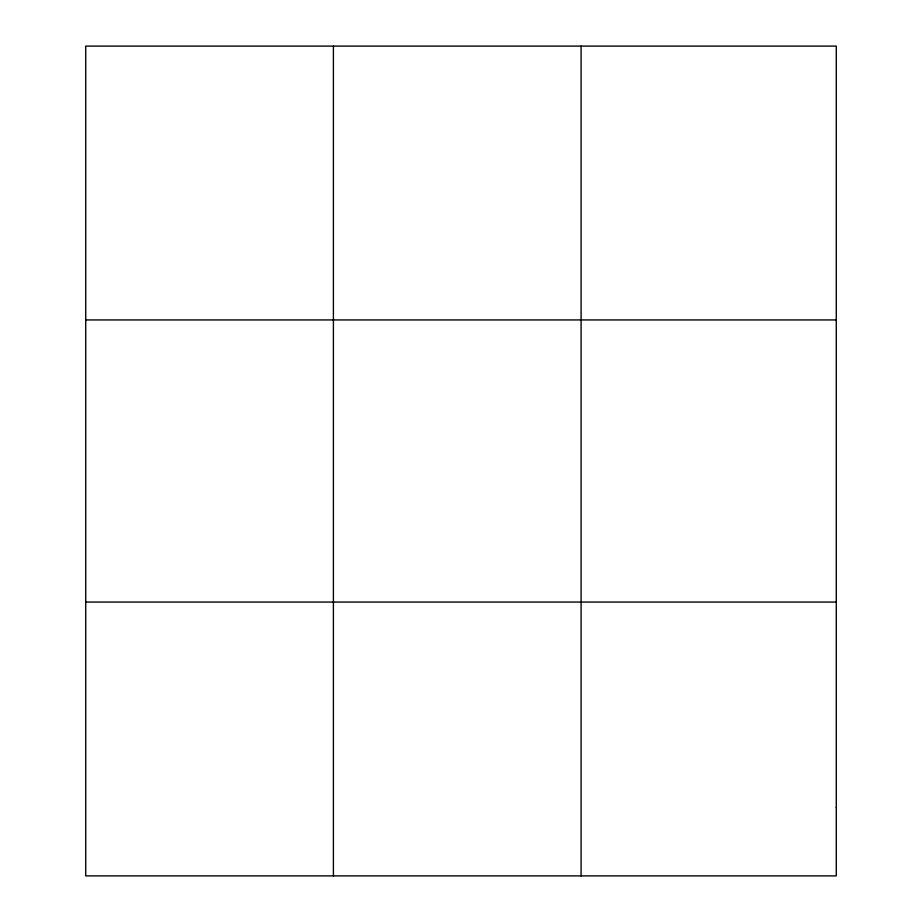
<?xml version="1.0" encoding="UTF-8"?>
<svg xmlns="http://www.w3.org/2000/svg" width="922" height="922" viewBox="0 0 922 922"><rect width="100%" height="100%" fill="white"/><g stroke="black" fill="none" stroke-linecap="round" stroke-linejoin="round"><path stroke-width="1.38" d="M333.407 46.1L333.407 875.9M581.091 46.1L581.091 875.9M85.723 319.934L836.277 319.934M85.723 602.066L836.277 602.066M836.277 807.442L836.277 875.9L85.723 875.9L85.723 46.1L836.277 46.1L836.277 807.442"/></g></svg>
